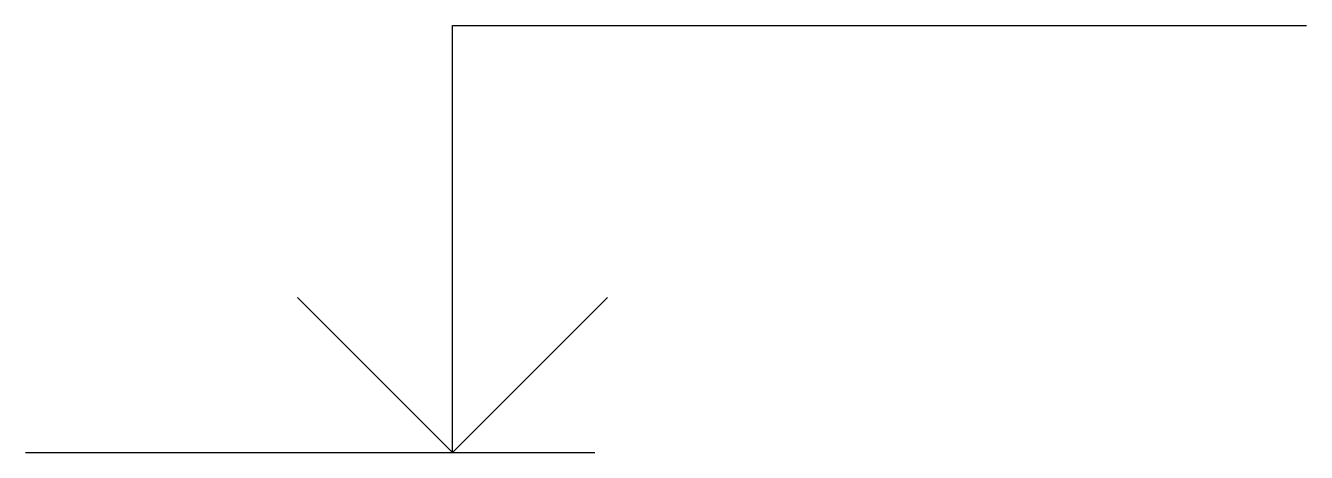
# Model space of a CAD drawing. Header units: millimetres. Extents: x 117516 to 22081014, y -2215243 to 93672.
# Drawn here: x 22080996.43 to 22081014.43, y -2215243.3 to -2215237.3 of the extents above.
import ezdxf

# ---------------------------------------------------------------- set-up
doc = ezdxf.new("R2010")
doc.units = ezdxf.units.MM

msp = doc.modelspace()

# ---------------------------------------------------------------- linework, layer by layer
at = {"color": 7, "true_color": 0xffffff}
for p, q in [((22081002.431, -2215243.302), (22081002.431, -2215237.296)), ((22081002.431, -2215237.296), (22081014.431, -2215237.296)), ((22081002.431, -2215243.302), (22081000.251, -2215241.122)), ((22081002.431, -2215243.302), (22081004.611, -2215241.122)), ((22080996.431, -2215243.302), (22081004.431, -2215243.302))]:
    msp.add_line(p, q, dxfattribs=at)

doc.saveas('drawing.dxf')
